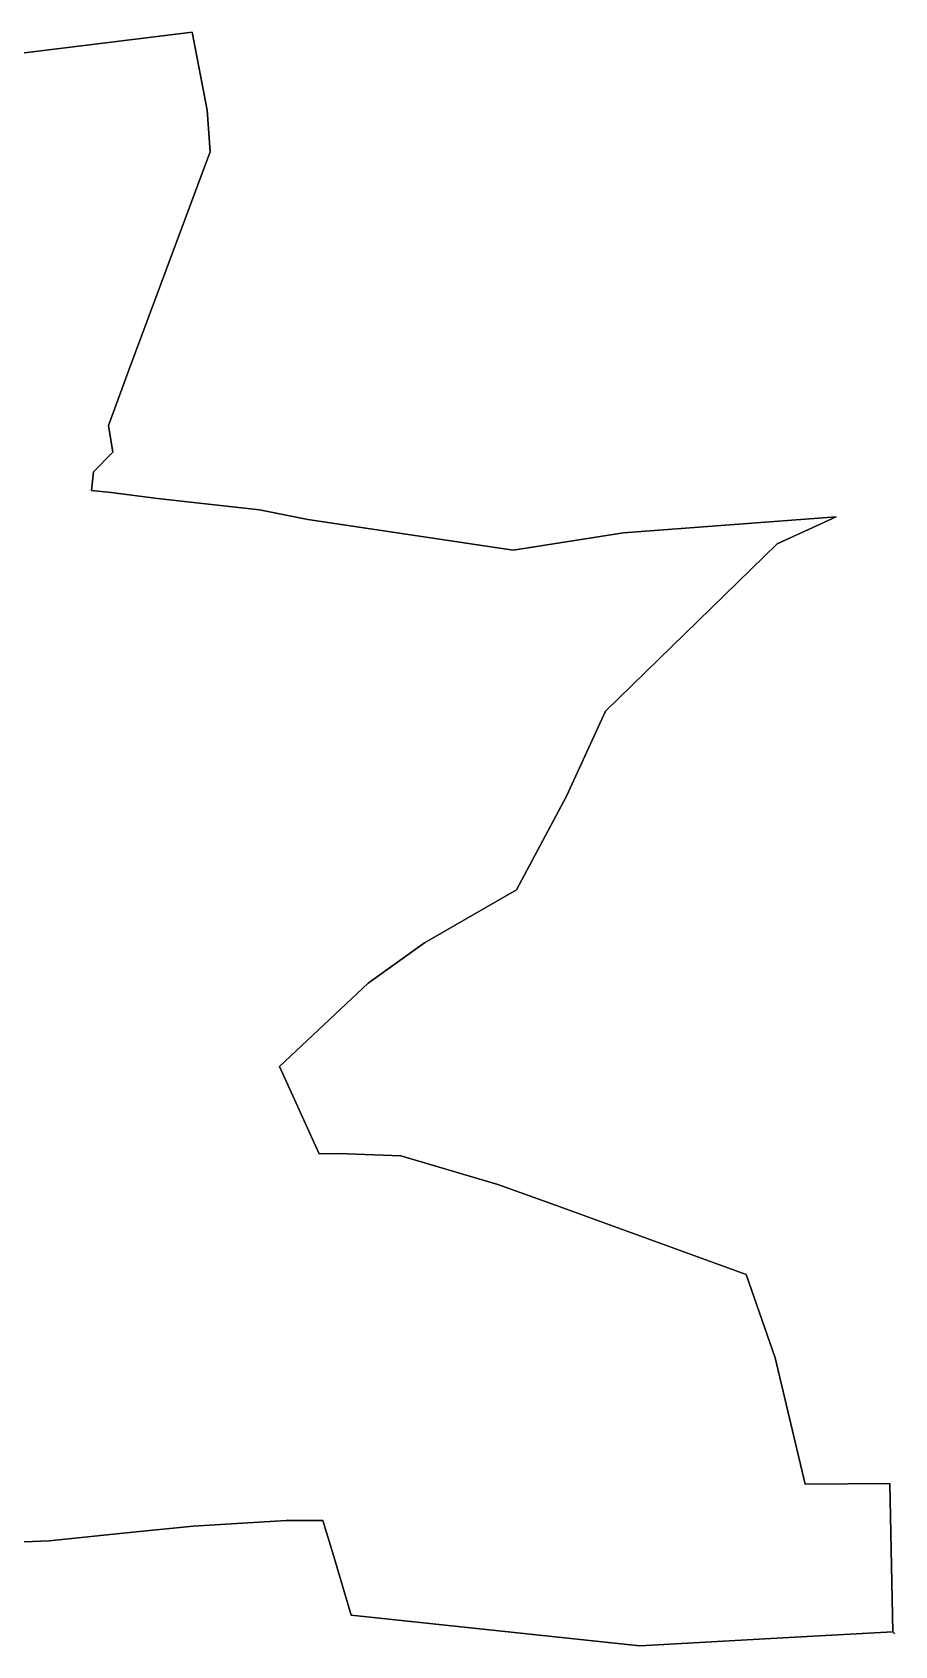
# Model space of a CAD drawing. Extents: x -85.11 to -80.09, y 44.13 to 48.9.
# Drawn here: x -82.642 to -80.094, y 44.128 to 48.896 of the extents above; entities that cross this region are included whole.
import ezdxf

# ---------------------------------------------------------------- set-up
doc = ezdxf.new("R2010")
doc.units = 0
doc.header["$MEASUREMENT"] = 0
doc.layers.add('GEO_', color=7, linetype='Continuous')

msp = doc.modelspace()

# ---------------------------------------------------------------- linework, layer by layer
at = {"layer": 'GEO_', "color": 7, "true_color": 0xffffff}
for p, q in [((-83.2933, 48.7582), (-82.1694, 48.896)), ((-82.1694, 48.896), (-83.2933, 48.7582)), ((-83.2933, 48.7582), (-82.1694, 48.896)), ((-82.1694, 48.896), (-83.2933, 48.7582)), ((-83.2933, 48.7582), (-82.1694, 48.896)), ((-82.1694, 48.896), (-83.2933, 48.7582)), ((-82.1694, 48.896), (-82.125, 48.6655)), ((-82.1694, 48.896), (-82.125, 48.6655)), ((-82.1694, 48.896), (-82.1694, 48.896)), ((-82.1694, 48.896), (-82.125, 48.6655)), ((-82.125, 48.6655), (-82.1694, 48.896)), ((-82.1694, 48.896), (-82.125, 48.6655)), ((-82.1694, 48.896), (-82.125, 48.6655)), ((-82.1694, 48.896), (-82.1694, 48.896)), ((-82.1694, 48.896), (-82.125, 48.6655)), ((-82.125, 48.6655), (-82.1694, 48.896)), ((-82.1694, 48.896), (-82.125, 48.6655)), ((-82.1694, 48.896), (-82.125, 48.6655)), ((-82.1694, 48.896), (-82.1694, 48.896)), ((-82.1694, 48.896), (-82.125, 48.6655)), ((-82.125, 48.6655), (-82.1694, 48.896)), ((-82.125, 48.6655), (-82.1167, 48.5427)), ((-82.125, 48.6655), (-82.1167, 48.5427)), ((-82.125, 48.6655), (-82.125, 48.6655)), ((-82.125, 48.6655), (-82.1167, 48.5427)), ((-82.1167, 48.5427), (-82.125, 48.6655)), ((-82.125, 48.6655), (-82.1167, 48.5427)), ((-82.125, 48.6655), (-82.1167, 48.5427)), ((-82.125, 48.6655), (-82.125, 48.6655)), ((-82.125, 48.6655), (-82.1167, 48.5427)), ((-82.1167, 48.5427), (-82.125, 48.6655)), ((-82.125, 48.6655), (-82.1167, 48.5427)), ((-82.125, 48.6655), (-82.1167, 48.5427)), ((-82.125, 48.6655), (-82.125, 48.6655)), ((-82.125, 48.6655), (-82.1167, 48.5427)), ((-82.1167, 48.5427), (-82.125, 48.6655)), ((-82.1167, 48.5427), (-82.1343, 48.4949)), ((-82.1167, 48.5427), (-82.1343, 48.4949)), ((-82.1167, 48.5427), (-82.1343, 48.4949)), ((-82.1343, 48.4949), (-82.1167, 48.5427)), ((-82.1167, 48.5427), (-82.1343, 48.4949)), ((-82.1167, 48.5427), (-82.1343, 48.4949)), ((-82.1167, 48.5427), (-82.1343, 48.4949)), ((-82.1343, 48.4949), (-82.1167, 48.5427)), ((-82.1167, 48.5427), (-82.1343, 48.4949)), ((-82.1167, 48.5427), (-82.1343, 48.4949)), ((-82.1167, 48.5427), (-82.1343, 48.4949)), ((-82.1343, 48.4949), (-82.1167, 48.5427)), ((-82.1167, 48.5427), (-82.1167, 48.5427)), ((-82.1167, 48.5427), (-82.1167, 48.5427)), ((-82.1167, 48.5427), (-82.1167, 48.5427)), ((-82.1343, 48.4949), (-82.3556, 47.9008)), ((-82.1343, 48.4949), (-82.3556, 47.9008)), ((-82.1343, 48.4949), (-82.3556, 47.9008)), ((-82.3556, 47.9008), (-82.1343, 48.4949)), ((-82.1343, 48.4949), (-82.3556, 47.9008)), ((-82.1343, 48.4949), (-82.3556, 47.9008)), ((-82.1343, 48.4949), (-82.3556, 47.9008)), ((-82.3556, 47.9008), (-82.1343, 48.4949)), ((-82.1343, 48.4949), (-82.3556, 47.9008)), ((-82.1343, 48.4949), (-82.3556, 47.9008)), ((-82.1343, 48.4949), (-82.3556, 47.9008)), ((-82.3556, 47.9008), (-82.1343, 48.4949)), ((-82.1343, 48.4949), (-82.1343, 48.4949)), ((-82.1343, 48.4949), (-82.1343, 48.4949)), ((-82.1343, 48.4949), (-82.1343, 48.4949)), ((-82.3556, 47.9008), (-82.4167, 47.7338)), ((-82.3556, 47.9008), (-82.4167, 47.7338)), ((-82.3556, 47.9008), (-82.4167, 47.7338)), ((-82.4167, 47.7338), (-82.3556, 47.9008)), ((-82.3556, 47.9008), (-82.4167, 47.7338)), ((-82.3556, 47.9008), (-82.4167, 47.7338)), ((-82.3556, 47.9008), (-82.4167, 47.7338)), ((-82.4167, 47.7338), (-82.3556, 47.9008)), ((-82.3556, 47.9008), (-82.3556, 47.9008)), ((-82.3556, 47.9008), (-82.3556, 47.9008)), ((-82.3556, 47.9008), (-82.3556, 47.9008)), ((-82.4167, 47.7338), (-82.4042, 47.6556)), ((-82.4167, 47.7338), (-82.4042, 47.6556)), ((-82.4167, 47.7338), (-82.4167, 47.7338)), ((-82.4167, 47.7338), (-82.4042, 47.6556)), ((-82.4042, 47.6556), (-82.4167, 47.7338)), ((-82.4167, 47.7338), (-82.4042, 47.6556)), ((-82.4167, 47.7338), (-82.4042, 47.6556)), ((-82.4167, 47.7338), (-82.4167, 47.7338)), ((-82.4167, 47.7338), (-82.4042, 47.6556)), ((-82.4042, 47.6556), (-82.4167, 47.7338)), ((-82.4042, 47.6556), (-82.4611, 47.5968)), ((-82.4042, 47.6556), (-82.4611, 47.5968)), ((-82.4042, 47.6556), (-82.4611, 47.5968)), ((-82.4611, 47.5968), (-82.4042, 47.6556)), ((-82.4042, 47.6556), (-82.4611, 47.5968)), ((-82.4042, 47.6556), (-82.4611, 47.5968)), ((-82.4042, 47.6556), (-82.4611, 47.5968)), ((-82.4611, 47.5968), (-82.4042, 47.6556)), ((-82.4042, 47.6556), (-82.4042, 47.6556)), ((-82.4042, 47.6556), (-82.4042, 47.6556)), ((-82.4611, 47.5968), (-82.4667, 47.5418)), ((-82.4611, 47.5968), (-82.4667, 47.5418)), ((-82.4611, 47.5968), (-82.4667, 47.5418)), ((-82.4667, 47.5418), (-82.4611, 47.5968)), ((-82.4611, 47.5968), (-82.4667, 47.5418)), ((-82.4611, 47.5968), (-82.4667, 47.5418)), ((-82.4611, 47.5968), (-82.4667, 47.5418)), ((-82.4667, 47.5418), (-82.4611, 47.5968)), ((-82.4611, 47.5968), (-82.4611, 47.5968)), ((-82.4611, 47.5968), (-82.4611, 47.5968)), ((-82.4667, 47.5418), (-82.4667, 47.5418)), ((-82.4667, 47.5418), (-82.4667, 47.5418)), ((-82.4667, 47.5418), (-82.4083, 47.5361)), ((-82.4083, 47.5361), (-82.4667, 47.5418)), ((-82.4667, 47.5418), (-82.4667, 47.5418)), ((-82.4667, 47.5418), (-82.4083, 47.5361)), ((-82.4083, 47.5361), (-82.4667, 47.5418)), ((-82.4667, 47.5418), (-82.4667, 47.5418)), ((-82.4083, 47.5361), (-82.2722, 47.518)), ((-82.4083, 47.5361), (-82.2722, 47.518)), ((-82.4083, 47.5361), (-82.4083, 47.5361)), ((-82.4083, 47.5361), (-82.2722, 47.518)), ((-82.2722, 47.518), (-82.4083, 47.5361)), ((-82.4083, 47.5361), (-82.2722, 47.518)), ((-82.4083, 47.5361), (-82.2722, 47.518)), ((-82.4083, 47.5361), (-82.4083, 47.5361)), ((-82.4083, 47.5361), (-82.2722, 47.518)), ((-82.2722, 47.518), (-82.4083, 47.5361)), ((-82.2722, 47.518), (-81.9708, 47.485)), ((-82.2722, 47.518), (-81.9708, 47.485)), ((-82.2722, 47.518), (-82.2722, 47.518)), ((-82.2722, 47.518), (-81.9708, 47.485)), ((-81.9708, 47.485), (-82.2722, 47.518)), ((-82.2722, 47.518), (-81.9708, 47.485)), ((-82.2722, 47.518), (-81.9708, 47.485)), ((-82.2722, 47.518), (-82.2722, 47.518)), ((-82.2722, 47.518), (-81.9708, 47.485)), ((-81.9708, 47.485), (-82.2722, 47.518)), ((-81.9708, 47.485), (-81.8278, 47.4566)), ((-81.9708, 47.485), (-81.8278, 47.4566)), ((-81.9708, 47.485), (-81.9708, 47.485)), ((-81.9708, 47.485), (-81.8278, 47.4566)), ((-81.8278, 47.4566), (-81.9708, 47.485)), ((-81.9708, 47.485), (-81.8278, 47.4566)), ((-81.9708, 47.485), (-81.8278, 47.4566)), ((-81.9708, 47.485), (-81.9708, 47.485)), ((-81.9708, 47.485), (-81.8278, 47.4566)), ((-81.8278, 47.4566), (-81.9708, 47.485)), ((-81.8278, 47.4566), (-81.2208, 47.3658)), ((-81.2208, 47.3658), (-81.8278, 47.4566)), ((-81.8278, 47.4566), (-81.8278, 47.4566)), ((-81.8278, 47.4566), (-81.2208, 47.3658)), ((-81.8278, 47.4566), (-81.2208, 47.3658)), ((-81.8278, 47.4566), (-81.8278, 47.4566)), ((-81.8278, 47.4566), (-81.2208, 47.3658)), ((-81.2208, 47.3658), (-81.8278, 47.4566)), ((-81.8278, 47.4566), (-81.2208, 47.3658)), ((-81.8278, 47.4566), (-81.2208, 47.3658)), ((-81.8278, 47.4566), (-81.8278, 47.4566)), ((-81.8278, 47.4566), (-81.2208, 47.3658)), ((-81.2208, 47.3658), (-81.8278, 47.4566)), ((-80.8958, 47.4168), (-80.2667, 47.4642)), ((-80.8958, 47.4168), (-80.2667, 47.4642)), ((-80.8958, 47.4168), (-80.2667, 47.4642)), ((-80.2667, 47.4642), (-80.8958, 47.4168)), ((-80.8958, 47.4168), (-80.2667, 47.4642)), ((-80.8958, 47.4168), (-80.2667, 47.4642)), ((-80.8958, 47.4168), (-80.2667, 47.4642)), ((-80.2667, 47.4642), (-80.8958, 47.4168)), ((-80.8958, 47.4168), (-80.2667, 47.4642)), ((-80.8958, 47.4168), (-80.2667, 47.4642)), ((-80.8958, 47.4168), (-80.2667, 47.4642)), ((-80.2667, 47.4642), (-80.8958, 47.4168)), ((-80.2667, 47.4642), (-80.4417, 47.3847)), ((-80.2667, 47.4642), (-80.4417, 47.3847)), ((-80.2667, 47.4642), (-80.4417, 47.3847)), ((-80.4417, 47.3847), (-80.2667, 47.4642)), ((-80.2667, 47.4642), (-80.4417, 47.3847)), ((-80.2667, 47.4642), (-80.4417, 47.3847)), ((-80.2667, 47.4642), (-80.4417, 47.3847)), ((-80.4417, 47.3847), (-80.2667, 47.4642)), ((-80.2667, 47.4642), (-80.4417, 47.3847)), ((-80.2667, 47.4642), (-80.4417, 47.3847)), ((-80.2667, 47.4642), (-80.4417, 47.3847)), ((-80.4417, 47.3847), (-80.2667, 47.4642)), ((-80.4417, 47.3847), (-80.2667, 47.4642)), ((-80.2667, 47.4642), (-80.4417, 47.3847)), ((-80.4417, 47.3847), (-80.2667, 47.4642)), ((-80.2667, 47.4642), (-80.4417, 47.3847)), ((-80.4417, 47.3847), (-80.2667, 47.4642)), ((-80.2667, 47.4642), (-80.4417, 47.3847)), ((-80.2667, 47.4642), (-80.2667, 47.4642)), ((-80.2667, 47.4642), (-80.2667, 47.4642)), ((-80.2667, 47.4642), (-80.2667, 47.4642)), ((-80.2667, 47.4642), (-80.2667, 47.4642)), ((-80.2667, 47.4642), (-80.2667, 47.4642)), ((-80.2667, 47.4642), (-80.2667, 47.4642)), ((-81.2208, 47.3658), (-80.8958, 47.4168)), ((-81.2208, 47.3658), (-80.8958, 47.4168)), ((-81.2208, 47.3658), (-80.8958, 47.4168)), ((-80.8958, 47.4168), (-81.2208, 47.3658)), ((-81.2208, 47.3658), (-80.8958, 47.4168)), ((-81.2208, 47.3658), (-80.8958, 47.4168)), ((-81.2208, 47.3658), (-80.8958, 47.4168)), ((-80.8958, 47.4168), (-81.2208, 47.3658)), ((-81.2208, 47.3658), (-80.8958, 47.4168)), ((-81.2208, 47.3658), (-80.8958, 47.4168)), ((-81.2208, 47.3658), (-80.8958, 47.4168)), ((-80.8958, 47.4168), (-81.2208, 47.3658)), ((-80.8958, 47.4168), (-80.8958, 47.4168)), ((-80.8958, 47.4168), (-80.8958, 47.4168)), ((-80.8958, 47.4168), (-80.8958, 47.4168)), ((-81.2208, 47.3658), (-81.2208, 47.3658)), ((-81.2208, 47.3658), (-81.2208, 47.3658)), ((-81.2208, 47.3658), (-81.2208, 47.3658)), ((-80.4417, 47.3847), (-80.9486, 46.8898)), ((-80.4417, 47.3847), (-80.9486, 46.8898)), ((-80.4417, 47.3847), (-80.9486, 46.8898)), ((-80.9486, 46.8898), (-80.4417, 47.3847)), ((-80.4417, 47.3847), (-80.9486, 46.8898)), ((-80.4417, 47.3847), (-80.9486, 46.8898)), ((-80.4417, 47.3847), (-80.9486, 46.8898)), ((-80.9486, 46.8898), (-80.4417, 47.3847)), ((-80.4417, 47.3847), (-80.9486, 46.8898)), ((-80.4417, 47.3847), (-80.9486, 46.8898)), ((-80.4417, 47.3847), (-80.9486, 46.8898)), ((-80.9486, 46.8898), (-80.4417, 47.3847)), ((-80.9486, 46.8898), (-80.4417, 47.3847)), ((-80.9486, 46.8898), (-80.4417, 47.3847)), ((-80.9486, 46.8898), (-80.4417, 47.3847)), ((-80.4417, 47.3847), (-80.9486, 46.8898)), ((-80.9486, 46.8898), (-80.4417, 47.3847)), ((-80.9486, 46.8898), (-80.4417, 47.3847)), ((-80.9486, 46.8898), (-80.4417, 47.3847)), ((-80.4417, 47.3847), (-80.9486, 46.8898)), ((-80.9486, 46.8898), (-80.4417, 47.3847)), ((-80.9486, 46.8898), (-80.4417, 47.3847)), ((-80.9486, 46.8898), (-80.4417, 47.3847)), ((-80.4417, 47.3847), (-80.9486, 46.8898)), ((-80.4417, 47.3847), (-80.4417, 47.3847)), ((-80.4417, 47.3847), (-80.4417, 47.3847)), ((-80.4417, 47.3847), (-80.4417, 47.3847)), ((-80.4417, 47.3847), (-80.4417, 47.3847)), ((-80.4417, 47.3847), (-80.4417, 47.3847)), ((-80.4417, 47.3847), (-80.4417, 47.3847)), ((-80.9486, 46.8898), (-81.0639, 46.6389)), ((-80.9486, 46.8898), (-81.0639, 46.6389)), ((-80.9486, 46.8898), (-81.0639, 46.6389)), ((-81.0639, 46.6389), (-80.9486, 46.8898)), ((-80.9486, 46.8898), (-81.0639, 46.6389)), ((-80.9486, 46.8898), (-81.0639, 46.6389)), ((-80.9486, 46.8898), (-81.0639, 46.6389)), ((-81.0639, 46.6389), (-80.9486, 46.8898)), ((-80.9486, 46.8898), (-81.0639, 46.6389)), ((-80.9486, 46.8898), (-81.0639, 46.6389)), ((-80.9486, 46.8898), (-81.0639, 46.6389)), ((-81.0639, 46.6389), (-80.9486, 46.8898)), ((-80.9486, 46.8898), (-81.0639, 46.6389)), ((-80.9486, 46.8898), (-81.0639, 46.6389)), ((-80.9486, 46.8898), (-81.0639, 46.6389)), ((-81.0639, 46.6389), (-80.9486, 46.8898)), ((-80.9486, 46.8898), (-81.0639, 46.6389)), ((-80.9486, 46.8898), (-81.0639, 46.6389)), ((-80.9486, 46.8898), (-81.0639, 46.6389)), ((-81.0639, 46.6389), (-80.9486, 46.8898)), ((-80.9486, 46.8898), (-81.0639, 46.6389)), ((-80.9486, 46.8898), (-81.0639, 46.6389)), ((-80.9486, 46.8898), (-81.0639, 46.6389)), ((-81.0639, 46.6389), (-80.9486, 46.8898)), ((-81.0639, 46.6389), (-80.9486, 46.8898)), ((-81.0639, 46.6389), (-80.9486, 46.8898)), ((-81.0639, 46.6389), (-80.9486, 46.8898)), ((-80.9486, 46.8898), (-81.0639, 46.6389)), ((-81.0639, 46.6389), (-80.9486, 46.8898)), ((-81.0639, 46.6389), (-80.9486, 46.8898)), ((-81.0639, 46.6389), (-80.9486, 46.8898)), ((-80.9486, 46.8898), (-81.0639, 46.6389)), ((-81.0639, 46.6389), (-80.9486, 46.8898)), ((-81.0639, 46.6389), (-80.9486, 46.8898)), ((-81.0639, 46.6389), (-80.9486, 46.8898)), ((-80.9486, 46.8898), (-81.0639, 46.6389)), ((-80.9486, 46.8898), (-80.9486, 46.8898)), ((-80.9486, 46.8898), (-80.9486, 46.8898)), ((-80.9486, 46.8898), (-80.9486, 46.8898)), ((-80.9486, 46.8898), (-80.9486, 46.8898)), ((-80.9486, 46.8898), (-80.9486, 46.8898)), ((-80.9486, 46.8898), (-80.9486, 46.8898)), ((-80.9486, 46.8898), (-80.9486, 46.8898)), ((-80.9486, 46.8898), (-80.9486, 46.8898)), ((-80.9486, 46.8898), (-80.9486, 46.8898)), ((-80.9486, 46.8898), (-80.9486, 46.8898)), ((-80.9486, 46.8898), (-80.9486, 46.8898)), ((-80.9486, 46.8898), (-80.9486, 46.8898)), ((-81.0639, 46.6389), (-81.2111, 46.3619)), ((-81.0639, 46.6389), (-81.2111, 46.3619)), ((-81.0639, 46.6389), (-81.2111, 46.3619)), ((-81.2111, 46.3619), (-81.0639, 46.6389)), ((-81.0639, 46.6389), (-81.2111, 46.3619)), ((-81.0639, 46.6389), (-81.2111, 46.3619)), ((-81.0639, 46.6389), (-81.2111, 46.3619)), ((-81.2111, 46.3619), (-81.0639, 46.6389)), ((-81.0639, 46.6389), (-81.2111, 46.3619)), ((-81.0639, 46.6389), (-81.2111, 46.3619)), ((-81.0639, 46.6389), (-81.2111, 46.3619)), ((-81.2111, 46.3619), (-81.0639, 46.6389)), ((-81.0639, 46.6389), (-81.2111, 46.3619)), ((-81.0639, 46.6389), (-81.2111, 46.3619)), ((-81.0639, 46.6389), (-81.2111, 46.3619)), ((-81.2111, 46.3619), (-81.0639, 46.6389)), ((-81.0639, 46.6389), (-81.2111, 46.3619)), ((-81.0639, 46.6389), (-81.2111, 46.3619)), ((-81.0639, 46.6389), (-81.2111, 46.3619)), ((-81.2111, 46.3619), (-81.0639, 46.6389)), ((-81.0639, 46.6389), (-81.2111, 46.3619)), ((-81.0639, 46.6389), (-81.2111, 46.3619)), ((-81.0639, 46.6389), (-81.2111, 46.3619)), ((-81.2111, 46.3619), (-81.0639, 46.6389)), ((-81.2111, 46.3619), (-81.0639, 46.6389)), ((-81.2111, 46.3619), (-81.0639, 46.6389)), ((-81.2111, 46.3619), (-81.0639, 46.6389)), ((-81.0639, 46.6389), (-81.2111, 46.3619)), ((-81.2111, 46.3619), (-81.0639, 46.6389)), ((-81.2111, 46.3619), (-81.0639, 46.6389)), ((-81.2111, 46.3619), (-81.0639, 46.6389)), ((-81.0639, 46.6389), (-81.2111, 46.3619)), ((-81.2111, 46.3619), (-81.0639, 46.6389)), ((-81.2111, 46.3619), (-81.0639, 46.6389)), ((-81.2111, 46.3619), (-81.0639, 46.6389)), ((-81.0639, 46.6389), (-81.2111, 46.3619)), ((-81.0639, 46.6389), (-81.0639, 46.6389)), ((-81.0639, 46.6389), (-81.0639, 46.6389)), ((-81.0639, 46.6389), (-81.0639, 46.6389)), ((-81.0639, 46.6389), (-81.0639, 46.6389)), ((-81.0639, 46.6389), (-81.0639, 46.6389)), ((-81.0639, 46.6389), (-81.0639, 46.6389)), ((-81.0639, 46.6389), (-81.0639, 46.6389)), ((-81.0639, 46.6389), (-81.0639, 46.6389)), ((-81.0639, 46.6389), (-81.0639, 46.6389)), ((-81.2111, 46.3619), (-81.4833, 46.205)), ((-81.2111, 46.3619), (-81.4833, 46.205)), ((-81.2111, 46.3619), (-81.4833, 46.205)), ((-81.4833, 46.205), (-81.2111, 46.3619)), ((-81.2111, 46.3619), (-81.4833, 46.205)), ((-81.2111, 46.3619), (-81.4833, 46.205)), ((-81.2111, 46.3619), (-81.4833, 46.205)), ((-81.4833, 46.205), (-81.2111, 46.3619)), ((-81.2111, 46.3619), (-81.4833, 46.205)), ((-81.2111, 46.3619), (-81.4833, 46.205)), ((-81.2111, 46.3619), (-81.4833, 46.205)), ((-81.4833, 46.205), (-81.2111, 46.3619)), ((-81.2111, 46.3619), (-81.4833, 46.205)), ((-81.2111, 46.3619), (-81.4833, 46.205)), ((-81.2111, 46.3619), (-81.4833, 46.205)), ((-81.4833, 46.205), (-81.2111, 46.3619)), ((-81.2111, 46.3619), (-81.4833, 46.205)), ((-81.2111, 46.3619), (-81.4833, 46.205)), ((-81.2111, 46.3619), (-81.4833, 46.205)), ((-81.4833, 46.205), (-81.2111, 46.3619)), ((-81.2111, 46.3619), (-81.4833, 46.205)), ((-81.2111, 46.3619), (-81.4833, 46.205)), ((-81.2111, 46.3619), (-81.4833, 46.205)), ((-81.4833, 46.205), (-81.2111, 46.3619)), ((-81.4833, 46.205), (-81.2111, 46.3619)), ((-81.4833, 46.205), (-81.2111, 46.3619)), ((-81.4833, 46.205), (-81.2111, 46.3619)), ((-81.2111, 46.3619), (-81.4833, 46.205)), ((-81.2111, 46.3619), (-81.2111, 46.3619)), ((-81.2111, 46.3619), (-81.2111, 46.3619)), ((-81.2111, 46.3619), (-81.2111, 46.3619)), ((-81.2111, 46.3619), (-81.2111, 46.3619)), ((-81.2111, 46.3619), (-81.2111, 46.3619)), ((-81.2111, 46.3619), (-81.2111, 46.3619)), ((-81.2111, 46.3619), (-81.2111, 46.3619)), ((-81.2111, 46.3619), (-81.2111, 46.3619)), ((-81.2111, 46.3619), (-81.2111, 46.3619)), ((-81.2111, 46.3619), (-81.2111, 46.3619)), ((-81.2111, 46.3619), (-81.2111, 46.3619)), ((-81.4833, 46.205), (-81.556, 46.1531)), ((-81.4833, 46.205), (-81.556, 46.1531)), ((-81.4833, 46.205), (-81.556, 46.1531)), ((-81.556, 46.1531), (-81.4833, 46.205)), ((-81.4833, 46.205), (-81.556, 46.1531)), ((-81.4833, 46.205), (-81.556, 46.1531)), ((-81.4833, 46.205), (-81.556, 46.1531)), ((-81.556, 46.1531), (-81.4833, 46.205)), ((-81.4833, 46.205), (-81.556, 46.1531)), ((-81.4833, 46.205), (-81.556, 46.1531)), ((-81.4833, 46.205), (-81.556, 46.1531)), ((-81.556, 46.1531), (-81.4833, 46.205)), ((-81.4833, 46.205), (-81.556, 46.1531)), ((-81.4833, 46.205), (-81.556, 46.1531)), ((-81.4833, 46.205), (-81.556, 46.1531)), ((-81.556, 46.1531), (-81.4833, 46.205)), ((-81.4833, 46.205), (-81.556, 46.1531)), ((-81.4833, 46.205), (-81.556, 46.1531)), ((-81.4833, 46.205), (-81.556, 46.1531)), ((-81.556, 46.1531), (-81.4833, 46.205)), ((-81.4833, 46.205), (-81.556, 46.1531)), ((-81.4833, 46.205), (-81.556, 46.1531)), ((-81.4833, 46.205), (-81.556, 46.1531)), ((-81.556, 46.1531), (-81.4833, 46.205)), ((-81.556, 46.1531), (-81.4833, 46.205)), ((-81.556, 46.1531), (-81.4833, 46.205)), ((-81.556, 46.1531), (-81.4833, 46.205)), ((-81.4833, 46.205), (-81.556, 46.1531)), ((-81.4833, 46.205), (-81.4833, 46.205)), ((-81.4833, 46.205), (-81.4833, 46.205)), ((-81.4833, 46.205), (-81.4833, 46.205)), ((-81.4833, 46.205), (-81.4833, 46.205)), ((-81.4833, 46.205), (-81.4833, 46.205)), ((-81.4833, 46.205), (-81.4833, 46.205)), ((-81.4833, 46.205), (-81.4833, 46.205)), ((-81.556, 46.1531), (-81.65, 46.0857)), ((-81.556, 46.1531), (-81.65, 46.0857)), ((-81.556, 46.1531), (-81.65, 46.0857)), ((-81.65, 46.0857), (-81.556, 46.1531)), ((-81.556, 46.1531), (-81.65, 46.0857)), ((-81.556, 46.1531), (-81.65, 46.0857)), ((-81.556, 46.1531), (-81.65, 46.0857)), ((-81.65, 46.0857), (-81.556, 46.1531)), ((-81.556, 46.1531), (-81.65, 46.0857)), ((-81.556, 46.1531), (-81.65, 46.0857)), ((-81.556, 46.1531), (-81.65, 46.0857)), ((-81.65, 46.0857), (-81.556, 46.1531)), ((-81.65, 46.0857), (-81.556, 46.1531)), ((-81.65, 46.0857), (-81.556, 46.1531)), ((-81.65, 46.0857), (-81.556, 46.1531)), ((-81.556, 46.1531), (-81.65, 46.0857)), ((-81.556, 46.1531), (-81.556, 46.1531)), ((-81.556, 46.1531), (-81.556, 46.1531)), ((-81.556, 46.1531), (-81.556, 46.1531)), ((-81.556, 46.1531), (-81.556, 46.1531)), ((-81.556, 46.1531), (-81.556, 46.1531)), ((-81.556, 46.1531), (-81.556, 46.1531)), ((-81.556, 46.1531), (-81.556, 46.1531)), ((-81.65, 46.0857), (-81.9111, 45.8402)), ((-81.65, 46.0857), (-81.9111, 45.8402)), ((-81.65, 46.0857), (-81.9111, 45.8402)), ((-81.9111, 45.8402), (-81.65, 46.0857)), ((-81.65, 46.0857), (-81.9111, 45.8402)), ((-81.65, 46.0857), (-81.9111, 45.8402)), ((-81.65, 46.0857), (-81.9111, 45.8402)), ((-81.9111, 45.8402), (-81.65, 46.0857)), ((-81.65, 46.0857), (-81.9111, 45.8402)), ((-81.65, 46.0857), (-81.9111, 45.8402)), ((-81.65, 46.0857), (-81.9111, 45.8402)), ((-81.9111, 45.8402), (-81.65, 46.0857)), ((-81.9111, 45.8402), (-81.65, 46.0857)), ((-81.9111, 45.8402), (-81.65, 46.0857)), ((-81.9111, 45.8402), (-81.65, 46.0857)), ((-81.65, 46.0857), (-81.9111, 45.8402)), ((-81.65, 46.0857), (-81.65, 46.0857)), ((-81.65, 46.0857), (-81.65, 46.0857)), ((-81.65, 46.0857), (-81.65, 46.0857)), ((-81.65, 46.0857), (-81.65, 46.0857)), ((-81.9111, 45.8402), (-81.7944, 45.5816)), ((-81.9111, 45.8402), (-81.7944, 45.5816)), ((-81.9111, 45.8402), (-81.9111, 45.8402)), ((-81.9111, 45.8402), (-81.7944, 45.5816)), ((-81.7944, 45.5816), (-81.9111, 45.8402)), ((-81.9111, 45.8402), (-81.9111, 45.8402)), ((-81.9111, 45.8402), (-81.7944, 45.5816)), ((-81.9111, 45.8402), (-81.9111, 45.8402)), ((-81.9111, 45.8402), (-81.7944, 45.5816)), ((-81.7944, 45.5816), (-81.9111, 45.8402)), ((-81.9111, 45.8402), (-81.9111, 45.8402)), ((-81.9111, 45.8402), (-81.9111, 45.8402)), ((-81.9111, 45.8402), (-81.7944, 45.5816)), ((-81.9111, 45.8402), (-81.7944, 45.5816)), ((-81.9111, 45.8402), (-81.9111, 45.8402)), ((-81.9111, 45.8402), (-81.7944, 45.5816)), ((-81.7944, 45.5816), (-81.9111, 45.8402)), ((-81.9111, 45.8402), (-81.9111, 45.8402)), ((-81.9111, 45.8402), (-81.9111, 45.8402)), ((-81.9111, 45.8402), (-81.9111, 45.8402)), ((-81.7944, 45.5816), (-81.9111, 45.8402)), ((-81.7944, 45.5816), (-81.9111, 45.8402)), ((-81.7944, 45.5816), (-81.9111, 45.8402)), ((-81.9111, 45.8402), (-81.9111, 45.8402)), ((-81.9111, 45.8402), (-81.7944, 45.5816)), ((-81.7944, 45.5816), (-81.7389, 45.5831)), ((-81.7389, 45.5831), (-81.7944, 45.5816)), ((-81.7389, 45.5831), (-81.7944, 45.5816)), ((-81.7389, 45.5831), (-81.7944, 45.5816)), ((-81.7389, 45.5831), (-81.7944, 45.5816)), ((-81.7944, 45.5816), (-81.7389, 45.5831)), ((-81.7944, 45.5816), (-81.7944, 45.5816)), ((-81.7944, 45.5816), (-81.7944, 45.5816)), ((-81.7944, 45.5816), (-81.7944, 45.5816)), ((-81.7944, 45.5816), (-81.7944, 45.5816)), ((-81.7944, 45.5816), (-81.7944, 45.5816)), ((-81.7944, 45.5816), (-81.7944, 45.5816)), ((-81.7389, 45.5831), (-81.5528, 45.5757)), ((-81.7389, 45.5831), (-81.5528, 45.5757)), ((-81.7389, 45.5831), (-81.7389, 45.5831)), ((-81.7389, 45.5831), (-81.5528, 45.5757)), ((-81.5528, 45.5757), (-81.7389, 45.5831)), ((-81.5528, 45.5757), (-81.7389, 45.5831)), ((-81.5528, 45.5757), (-81.7389, 45.5831)), ((-81.5528, 45.5757), (-81.7389, 45.5831)), ((-81.7389, 45.5831), (-81.7389, 45.5831)), ((-81.7389, 45.5831), (-81.5528, 45.5757)), ((-81.5528, 45.5757), (-81.2667, 45.4916)), ((-81.5528, 45.5757), (-81.2667, 45.4916)), ((-81.5528, 45.5757), (-81.5528, 45.5757)), ((-81.5528, 45.5757), (-81.2667, 45.4916)), ((-81.2667, 45.4916), (-81.5528, 45.5757)), ((-81.2667, 45.4916), (-81.5528, 45.5757)), ((-81.2667, 45.4916), (-81.5528, 45.5757)), ((-81.2667, 45.4916), (-81.5528, 45.5757)), ((-81.5528, 45.5757), (-81.5528, 45.5757)), ((-81.5528, 45.5757), (-81.2667, 45.4916)), ((-81.2667, 45.4916), (-81.0961, 45.4302)), ((-81.2667, 45.4916), (-81.0961, 45.4302)), ((-81.2667, 45.4916), (-81.2667, 45.4916)), ((-81.2667, 45.4916), (-81.0961, 45.4302)), ((-81.0961, 45.4302), (-81.2667, 45.4916)), ((-81.0961, 45.4302), (-81.2667, 45.4916)), ((-81.0961, 45.4302), (-81.2667, 45.4916)), ((-81.0961, 45.4302), (-81.2667, 45.4916)), ((-81.2667, 45.4916), (-81.2667, 45.4916)), ((-81.2667, 45.4916), (-81.0961, 45.4302)), ((-81.0961, 45.4302), (-80.5333, 45.2256)), ((-80.5333, 45.2256), (-81.0961, 45.4302)), ((-81.0961, 45.4302), (-81.0961, 45.4302)), ((-81.0961, 45.4302), (-80.5333, 45.2256)), ((-81.0961, 45.4302), (-80.5333, 45.2256)), ((-81.0961, 45.4302), (-81.0961, 45.4302)), ((-81.0961, 45.4302), (-80.5333, 45.2256)), ((-80.5333, 45.2256), (-81.0961, 45.4302)), ((-80.5333, 45.2256), (-81.0961, 45.4302)), ((-80.5333, 45.2256), (-81.0961, 45.4302)), ((-80.5333, 45.2256), (-81.0961, 45.4302)), ((-81.0961, 45.4302), (-81.0961, 45.4302)), ((-81.0961, 45.4302), (-80.5333, 45.2256)), ((-80.5333, 45.2256), (-81.0961, 45.4302)), ((-80.5333, 45.2256), (-81.0961, 45.4302)), ((-80.5333, 45.2256), (-81.0961, 45.4302)), ((-81.0961, 45.4302), (-81.0961, 45.4302)), ((-81.0961, 45.4302), (-80.5333, 45.2256)), ((-80.5333, 45.2256), (-81.0961, 45.4302)), ((-80.5333, 45.2256), (-81.0961, 45.4302)), ((-80.5333, 45.2256), (-81.0961, 45.4302)), ((-81.0961, 45.4302), (-81.0961, 45.4302)), ((-81.0961, 45.4302), (-80.5333, 45.2256)), ((-80.5333, 45.2256), (-80.4475, 44.9792)), ((-80.5333, 45.2256), (-80.4475, 44.9792)), ((-80.5333, 45.2256), (-80.5333, 45.2256)), ((-80.5333, 45.2256), (-80.4475, 44.9792)), ((-80.4475, 44.9792), (-80.5333, 45.2256)), ((-80.5333, 45.2256), (-80.4475, 44.9792)), ((-80.5333, 45.2256), (-80.4475, 44.9792)), ((-80.5333, 45.2256), (-80.5333, 45.2256)), ((-80.5333, 45.2256), (-80.4475, 44.9792)), ((-80.4475, 44.9792), (-80.5333, 45.2256)), ((-80.4475, 44.9792), (-80.5333, 45.2256)), ((-80.4475, 44.9792), (-80.5333, 45.2256)), ((-80.4475, 44.9792), (-80.5333, 45.2256)), ((-80.5333, 45.2256), (-80.5333, 45.2256)), ((-80.5333, 45.2256), (-80.4475, 44.9792)), ((-80.4475, 44.9792), (-80.5333, 45.2256)), ((-80.4475, 44.9792), (-80.5333, 45.2256)), ((-80.4475, 44.9792), (-80.5333, 45.2256)), ((-80.5333, 45.2256), (-80.5333, 45.2256)), ((-80.5333, 45.2256), (-80.4475, 44.9792)), ((-80.5333, 45.2256), (-80.5333, 45.2256)), ((-80.5333, 45.2256), (-80.5333, 45.2256)), ((-80.5333, 45.2256), (-80.5333, 45.2256)), ((-80.4475, 44.9792), (-80.4475, 44.9792)), ((-80.4475, 44.9792), (-80.3583, 44.6062)), ((-80.4475, 44.9792), (-80.3583, 44.6062)), ((-80.4475, 44.9792), (-80.4475, 44.9792)), ((-80.4475, 44.9792), (-80.3583, 44.6062)), ((-80.3583, 44.6062), (-80.4475, 44.9792)), ((-80.4475, 44.9792), (-80.4475, 44.9792)), ((-80.3583, 44.6062), (-80.4475, 44.9792)), ((-80.3583, 44.6062), (-80.4475, 44.9792)), ((-80.3583, 44.6062), (-80.4475, 44.9792)), ((-80.4475, 44.9792), (-80.4475, 44.9792)), ((-80.4475, 44.9792), (-80.3583, 44.6062)), ((-80.3583, 44.6062), (-80.1083, 44.608)), ((-80.3583, 44.6062), (-80.1083, 44.608)), ((-80.3583, 44.6062), (-80.1083, 44.608)), ((-80.1083, 44.608), (-80.3583, 44.6062)), ((-80.1083, 44.608), (-80.3583, 44.6062)), ((-80.1083, 44.608), (-80.3583, 44.6062)), ((-80.1083, 44.608), (-80.3583, 44.6062)), ((-80.3583, 44.6062), (-80.1083, 44.608)), ((-80.3583, 44.6062), (-80.3583, 44.6062)), ((-80.3583, 44.6062), (-80.3583, 44.6062)), ((-80.1083, 44.608), (-80.1, 44.1696)), ((-80.1083, 44.608), (-80.1, 44.1696)), ((-80.1083, 44.608), (-80.1083, 44.608)), ((-80.1083, 44.608), (-80.1, 44.1696)), ((-80.1, 44.1696), (-80.1083, 44.608)), ((-80.1083, 44.608), (-80.1083, 44.608)), ((-80.1, 44.1696), (-80.1083, 44.608)), ((-80.1083, 44.608), (-80.1083, 44.608)), ((-80.1083, 44.608), (-80.1, 44.1696)), ((-80.1, 44.1696), (-80.1083, 44.608)), ((-80.1083, 44.608), (-80.1083, 44.608)), ((-80.1083, 44.608), (-80.1, 44.1696)), ((-82.1667, 44.4818), (-82.3444, 44.4635)), ((-82.1667, 44.4818), (-82.3444, 44.4635)), ((-82.1667, 44.4818), (-82.3444, 44.4635)), ((-82.3444, 44.4635), (-82.1667, 44.4818)), ((-82.1667, 44.4818), (-82.3444, 44.4635)), ((-82.1667, 44.4818), (-82.3444, 44.4635)), ((-82.1667, 44.4818), (-82.3444, 44.4635)), ((-82.3444, 44.4635), (-82.1667, 44.4818)), ((-81.8917, 44.4982), (-82.1667, 44.4818)), ((-81.8917, 44.4982), (-82.1667, 44.4818)), ((-81.8917, 44.4982), (-82.1667, 44.4818)), ((-82.1667, 44.4818), (-81.8917, 44.4982)), ((-81.8917, 44.4982), (-82.1667, 44.4818)), ((-81.8917, 44.4982), (-82.1667, 44.4818)), ((-81.8917, 44.4982), (-82.1667, 44.4818)), ((-82.1667, 44.4818), (-81.8917, 44.4982)), ((-82.1667, 44.4818), (-82.1667, 44.4818)), ((-82.1667, 44.4818), (-82.1667, 44.4818)), ((-81.7833, 44.4982), (-81.8917, 44.4982)), ((-81.7833, 44.4982), (-81.8917, 44.4982)), ((-81.7833, 44.4982), (-81.8917, 44.4982)), ((-81.8917, 44.4982), (-81.8917, 44.4982)), ((-81.8917, 44.4982), (-81.7833, 44.4982)), ((-81.7833, 44.4982), (-81.8917, 44.4982)), ((-81.7833, 44.4982), (-81.8917, 44.4982)), ((-81.7833, 44.4982), (-81.8917, 44.4982)), ((-81.8917, 44.4982), (-81.8917, 44.4982)), ((-81.8917, 44.4982), (-81.7833, 44.4982)), ((-81.7544, 44.4024), (-81.7833, 44.4982)), ((-81.7544, 44.4024), (-81.7833, 44.4982)), ((-81.7544, 44.4024), (-81.7833, 44.4982)), ((-81.7833, 44.4982), (-81.7833, 44.4982)), ((-81.7833, 44.4982), (-81.7544, 44.4024)), ((-81.7544, 44.4024), (-81.7833, 44.4982)), ((-81.7544, 44.4024), (-81.7833, 44.4982)), ((-81.7544, 44.4024), (-81.7833, 44.4982)), ((-81.7833, 44.4982), (-81.7833, 44.4982)), ((-81.7833, 44.4982), (-81.7544, 44.4024)), ((-82.5917, 44.4379), (-82.7417, 44.4324)), ((-82.5917, 44.4379), (-82.7417, 44.4324)), ((-82.5917, 44.4379), (-82.7417, 44.4324)), ((-82.7417, 44.4324), (-82.5917, 44.4379)), ((-82.5917, 44.4379), (-82.7417, 44.4324)), ((-82.5917, 44.4379), (-82.7417, 44.4324)), ((-82.5917, 44.4379), (-82.7417, 44.4324)), ((-82.7417, 44.4324), (-82.5917, 44.4379)), ((-82.3444, 44.4635), (-82.5917, 44.4379)), ((-82.3444, 44.4635), (-82.5917, 44.4379)), ((-82.3444, 44.4635), (-82.5917, 44.4379)), ((-82.5917, 44.4379), (-82.3444, 44.4635)), ((-82.3444, 44.4635), (-82.5917, 44.4379)), ((-82.3444, 44.4635), (-82.5917, 44.4379)), ((-82.3444, 44.4635), (-82.5917, 44.4379)), ((-82.5917, 44.4379), (-82.3444, 44.4635)), ((-82.5917, 44.4379), (-82.5917, 44.4379)), ((-82.5917, 44.4379), (-82.5917, 44.4379)), ((-82.3444, 44.4635), (-82.3444, 44.4635)), ((-82.3444, 44.4635), (-82.3444, 44.4635)), ((-81.7544, 44.4024), (-81.7544, 44.4024)), ((-81.7544, 44.4024), (-81.7544, 44.4024)), ((-81.6997, 44.2184), (-81.7544, 44.4024)), ((-81.6997, 44.2184), (-81.7544, 44.4024)), ((-81.6997, 44.2184), (-81.7544, 44.4024)), ((-81.7544, 44.4024), (-81.7544, 44.4024)), ((-81.7544, 44.4024), (-81.6997, 44.2184)), ((-81.6997, 44.2184), (-81.7544, 44.4024)), ((-81.6997, 44.2184), (-81.7544, 44.4024)), ((-81.6997, 44.2184), (-81.7544, 44.4024)), ((-81.7544, 44.4024), (-81.7544, 44.4024)), ((-81.7544, 44.4024), (-81.6997, 44.2184)), ((-80.8467, 44.1284), (-81.6997, 44.2184)), ((-80.8467, 44.1284), (-81.6997, 44.2184)), ((-80.8467, 44.1284), (-81.6997, 44.2184)), ((-81.6997, 44.2184), (-81.6997, 44.2184)), ((-81.6997, 44.2184), (-80.8467, 44.1284)), ((-80.8467, 44.1284), (-81.6997, 44.2184)), ((-80.8467, 44.1284), (-81.6997, 44.2184)), ((-80.8467, 44.1284), (-81.6997, 44.2184)), ((-81.6997, 44.2184), (-81.6997, 44.2184)), ((-81.6997, 44.2184), (-80.8467, 44.1284)), ((-81.6997, 44.2184), (-80.8467, 44.1284)), ((-81.6997, 44.2184), (-80.8467, 44.1284)), ((-81.6997, 44.2184), (-81.6997, 44.2184)), ((-81.6997, 44.2184), (-80.8467, 44.1284)), ((-80.8467, 44.1284), (-81.6997, 44.2184)), ((-81.6997, 44.2184), (-80.8467, 44.1284)), ((-81.6997, 44.2184), (-80.8467, 44.1284)), ((-81.6997, 44.2184), (-81.6997, 44.2184)), ((-81.6997, 44.2184), (-80.8467, 44.1284)), ((-80.8467, 44.1284), (-81.6997, 44.2184)), ((-81.6997, 44.2184), (-80.8467, 44.1284)), ((-80.8467, 44.1284), (-81.6997, 44.2184)), ((-81.6997, 44.2184), (-81.6997, 44.2184)), ((-81.6997, 44.2184), (-80.8467, 44.1284)), ((-80.8467, 44.1284), (-81.6997, 44.2184)), ((-81.6997, 44.2184), (-81.6997, 44.2184)), ((-80.4069, 44.1532), (-80.8467, 44.1284)), ((-80.4069, 44.1532), (-80.8467, 44.1284)), ((-80.4069, 44.1532), (-80.8467, 44.1284)), ((-80.8467, 44.1284), (-80.4069, 44.1532)), ((-80.8467, 44.1284), (-80.4069, 44.1532)), ((-80.8467, 44.1284), (-80.4069, 44.1532)), ((-80.8467, 44.1284), (-80.4069, 44.1532)), ((-80.4069, 44.1532), (-80.8467, 44.1284)), ((-80.1, 44.1696), (-80.4069, 44.1532)), ((-80.1, 44.1696), (-80.4069, 44.1532)), ((-80.1, 44.1696), (-80.4069, 44.1532)), ((-80.4069, 44.1532), (-80.1, 44.1696)), ((-80.4069, 44.1532), (-80.1, 44.1696)), ((-80.4069, 44.1532), (-80.1, 44.1696)), ((-80.4069, 44.1532), (-80.1, 44.1696)), ((-80.1, 44.1696), (-80.4069, 44.1532)), ((-80.4069, 44.1532), (-80.1, 44.1696)), ((-80.4069, 44.1532), (-80.1, 44.1696)), ((-80.4069, 44.1532), (-80.1, 44.1696)), ((-80.1, 44.1696), (-80.4069, 44.1532)), ((-80.4069, 44.1532), (-80.4069, 44.1532)), ((-80.4069, 44.1532), (-80.4069, 44.1532)), ((-80.4069, 44.1532), (-80.4069, 44.1532)), ((-80.4069, 44.1532), (-80.4069, 44.1532)), ((-80.1, 44.1696), (-80.1, 44.1696)), ((-80.1, 44.1696), (-80.1, 44.1696)), ((-80.1, 44.1696), (-80.1, 44.1696)), ((-80.1, 44.1696), (-80.1, 44.1696)), ((-80.1, 44.1696), (-80.1, 44.1696)), ((-80.0981, 44.1675), (-80.1, 44.1696)), ((-80.0942, 44.1631), (-80.0981, 44.1675)), ((-80.8467, 44.1284), (-80.8467, 44.1284)), ((-80.8467, 44.1284), (-80.8467, 44.1284)), ((-80.8467, 44.1284), (-80.8467, 44.1284)), ((-80.8467, 44.1284), (-80.8467, 44.1284)), ((-80.8467, 44.1284), (-80.8467, 44.1284)), ((-80.8467, 44.1284), (-80.8467, 44.1284))]:
    msp.add_line(p, q, dxfattribs=at)

doc.saveas('drawing.dxf')
